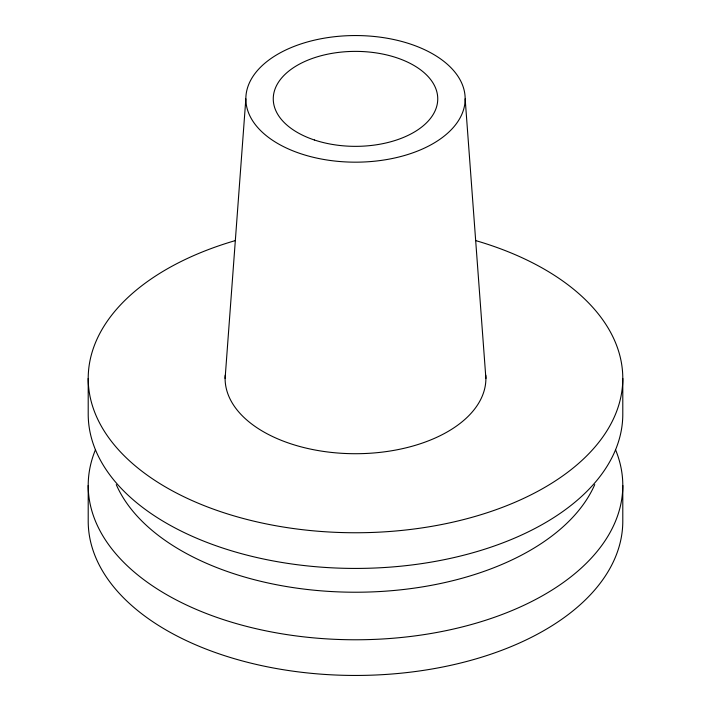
<?xml version="1.0" encoding="UTF-8"?>
<svg xmlns="http://www.w3.org/2000/svg" width="711" height="711" viewBox="0 0 711 711"><rect width="100%" height="100%" fill="white"/><g stroke="black" fill="none" stroke-linecap="round" stroke-linejoin="round"><path stroke-width="1.07" d="M225.103 378.43L245.837 98.865M465.163 98.865A109.663 63.315 0 0 1 300.673 153.692A109.663 63.315 0 0 1 300.673 44.029A109.663 63.315 0 0 1 465.163 98.865L485.897 378.43M622.792 378.43L622.792 414.104A267.292 154.323 0 0 1 355.5 568.427A267.292 154.323 0 0 1 88.208 414.104L88.208 378.43M622.792 485.453L622.792 521.127A267.292 154.323 0 0 1 355.5 675.45A267.292 154.323 0 0 1 88.208 521.127L88.208 485.453M594.743 484.609A246.735 142.449 0 0 1 355.5 592.227A246.735 142.449 0 0 1 116.257 484.609M475.881 240.647A267.292 154.323 0 0 1 563.459 475.383A267.292 154.323 0 0 1 147.541 475.383A267.292 154.323 0 0 1 235.119 240.647M615.53 449.716A267.292 154.323 0 0 1 355.5 639.776A267.292 154.323 0 0 1 95.47 449.716M485.773 375.168A130.397 75.286 0 0 1 355.5 453.716A130.397 75.286 0 0 1 225.227 375.168M314.378 139.987A82.245 47.486 0 0 0 437.745 98.865A82.245 47.486 0 0 0 314.378 57.742A82.245 47.486 0 0 0 314.378 139.987"/></g></svg>
